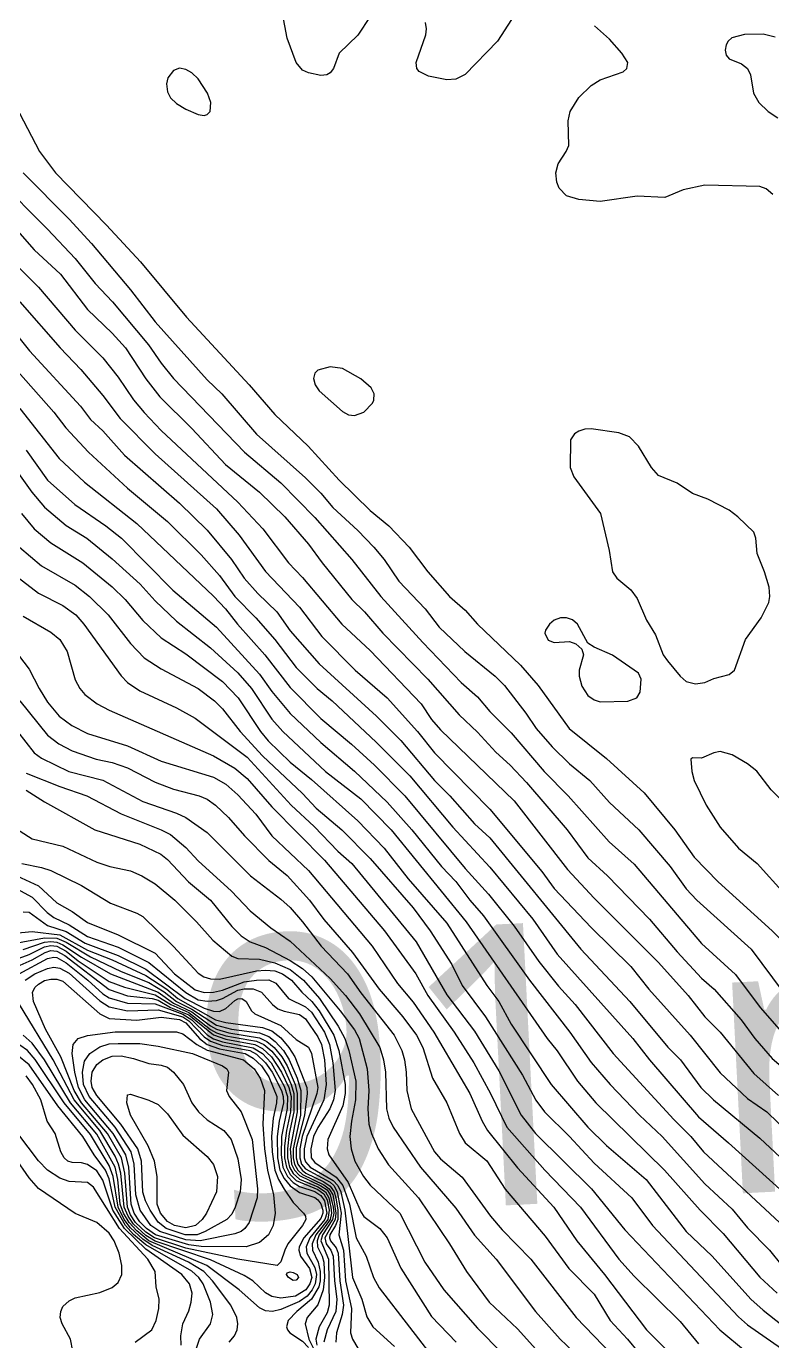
# Model space of a CAD drawing. Extents: x 474277 to 475042, y 254928 to 255625.
# Drawn here: x 474771.27 to 474789.91, y 255488.19 to 255521.06 of the extents above; entities that cross this region are included whole.
import ezdxf

# ---------------------------------------------------------------- set-up
doc = ezdxf.new("R2010")
doc.units = 0
doc.header["$MEASUREMENT"] = 0
doc.layers.add('BaseMapV2_DTM_export_MonNov09090547073261 — entities', color=1, linetype='CONTINUOUS')
doc.styles.get("Standard").update_dxf_attribs({"font": 'romans.shx'})

msp = doc.modelspace()

# ---------------------------------------------------------------- linework, layer by layer
at = {"layer": 'BaseMapV2_DTM_export_MonNov09090547073261 — entities', "color": 15, "linetype": 'Continuous', "true_color": 0xb7484b}
for points in [[(474779.856, 255521.298, 82.75), (474779.549, 255520.832, 82.75), (474779.087, 255520.382, 82.75), (474778.941, 255519.999, 82.75), (474778.859, 255519.896, 82.75), (474778.775, 255519.846, 82.75), (474778.629, 255519.825, 82.75), (474778.323, 255519.893, 82.75), (474778.169, 255519.965, 82.75), (474778.013, 255520.152, 82.75), (474777.786, 255520.757, 82.75), (474777.675, 255521.379, 82.75)], [(474783.392, 255521.226, 82.75), (474783.044, 255520.689, 82.75), (474782.233, 255519.85, 82.75), (474782.003, 255519.738, 82.75), (474781.773, 255519.717, 82.75), (474781.313, 255519.814, 82.75), (474781.083, 255519.93, 82.75), (474781.028, 255519.999, 82.75), (474781.006, 255520.152, 82.75), (474781.249, 255520.842, 82.75), (474781.266, 255520.996, 82.75), (474781.239, 255521.149, 82.75)], [(474789.919, 255516.855, 82.75), (474789.747, 255516.997, 82.75), (474789.594, 255517.052, 82.75), (474788.214, 255517.088, 82.75), (474787.677, 255516.971, 82.75), (474787.217, 255516.783, 82.75), (474786.527, 255516.815, 82.75), (474785.607, 255516.679, 82.75), (474785.07, 255516.731, 82.75), (474784.763, 255516.82, 82.75), (474784.577, 255517.009, 82.75), (474784.52, 255517.162, 82.75), (474784.496, 255517.392, 82.75), (474784.556, 255517.622, 82.75), (474784.758, 255517.929, 82.75), (474784.82, 255518.082, 82.75), (474784.805, 255518.696, 82.75), (474784.854, 255518.926, 82.75), (474785.07, 255519.275, 82.75), (474785.377, 255519.581, 82.75), (474785.607, 255519.717, 82.75), (474786.18, 255519.922, 82.75), (474786.267, 255519.999, 82.75), (474786.291, 255520.152, 82.75), (474786.148, 255520.382, 82.75), (474785.837, 255520.733, 82.75), (474785.465, 255521.072, 82.75)], [(474789.977, 255520.784, 82.75), (474789.671, 255520.857, 82.75), (474789.211, 255520.852, 82.75), (474788.889, 255520.766, 82.75), (474788.802, 255520.689, 82.75), (474788.751, 255520.593, 82.75), (474788.724, 255520.459, 82.75), (474788.751, 255520.334, 82.75), (474788.827, 255520.247, 82.75), (474789.134, 255520.118, 82.75), (474789.281, 255519.999, 82.75), (474789.357, 255519.846, 82.75), (474789.431, 255519.386, 82.75), (474789.565, 255519.156, 82.75), (474789.798, 255518.926, 82.75), (474790.042, 255518.772, 82.75)], [(474775.716, 255518.832, 82.5), (474775.792, 255518.853, 82.5), (474775.864, 255518.926, 82.5), (474775.88, 255519.156, 82.5), (474775.795, 255519.386, 82.5), (474775.562, 255519.742, 82.5), (474775.409, 255519.897, 82.5), (474775.256, 255519.98, 82.5), (474775.102, 255520.008, 82.5), (474774.949, 255519.95, 82.5), (474774.809, 255519.769, 82.5), (474774.774, 255519.616, 82.5), (474774.796, 255519.419, 82.5), (474774.872, 255519.267, 82.5), (474775.026, 255519.128, 82.5), (474775.256, 255518.988, 82.5), (474775.562, 255518.851, 82.5), (474775.716, 255518.832, 82.5)], [(474770.999, 255519.079, 82.75), (474771.605, 255517.929, 82.75), (474772.001, 255517.392, 82.75), (474773.277, 255516.089, 82.75), (474774.122, 255515.168, 82.75), (474775.271, 255513.788, 82.75), (474776.84, 255512.101, 82.75), (474777.479, 255511.36, 82.75), (474778.31, 255510.568, 82.75), (474779.089, 255509.719, 82.75), (474779.856, 255508.962, 82.75), (474780.325, 255508.574, 82.75), (474780.831, 255508.038, 82.75), (474781.297, 255507.424, 82.75), (474781.84, 255506.811, 82.75), (474782.233, 255506.466, 82.75), (474782.538, 255506.121, 82.75), (474783.613, 255505.097, 82.75), (474784.056, 255504.587, 82.75), (474784.827, 255503.514, 82.75), (474785.76, 255502.76, 82.75), (474786.706, 255501.903, 82.75), (474787.468, 255500.983, 82.75), (474787.951, 255500.293, 82.75), (474788.551, 255499.68, 82.75), (474789.901, 255498.453, 82.75), (474790.356, 255497.993, 82.75)], [(474771.191, 255517.392, 83), (474772.342, 255516.24, 83), (474772.9, 255515.628, 83), (474773.875, 255514.474, 83), (474774.489, 255513.67, 83), (474775.792, 255512.224, 83), (474776.158, 255511.871, 83), (474777.019, 255510.868, 83), (474778.246, 255509.772, 83), (474778.629, 255509.388, 83), (474778.926, 255509.034, 83), (474779.549, 255508.46, 83), (474779.955, 255508.038, 83), (474780.212, 255507.731, 83), (474780.576, 255507.194, 83), (474781.23, 255506.504, 83), (474781.586, 255506.044, 83), (474782.225, 255505.431, 83), (474782.981, 255504.817, 83), (474783.219, 255504.587, 83), (474783.75, 255503.897, 83), (474784.006, 255503.514, 83), (474784.402, 255503.054, 83), (474784.84, 255502.629, 83), (474785.348, 255502.21, 83), (474785.837, 255501.663, 83), (474786.566, 255500.983, 83), (474787.348, 255500.063, 83), (474787.754, 255499.505, 83), (474788.017, 255499.22, 83), (474789.371, 255497.993, 83), (474790.437, 255496.568, 83)], [(474770.555, 255517.239, 83.25), (474771.805, 255515.989, 83.25), (474772.495, 255515.253, 83.25), (474772.995, 255514.632, 83.25), (474773.427, 255514.172, 83.25), (474774.327, 255513.098, 83.25), (474774.642, 255512.638, 83.25), (474774.952, 255512.255, 83.25), (474776.725, 255510.414, 83.25), (474777.633, 255509.647, 83.25), (474778.476, 255508.785, 83.25), (474779.4, 255507.731, 83.25), (474780.13, 255506.811, 83.25), (474781.172, 255505.661, 83.25), (474782.134, 255504.664, 83.25), (474782.54, 255504.303, 83.25), (474782.847, 255503.938, 83.25), (474783.383, 255503.405, 83.25), (474784.208, 255502.44, 83.25), (474784.802, 255501.827, 83.25), (474785.828, 255500.677, 83.25), (474786.45, 255500.119, 83.25), (474788.137, 255498.142, 83.25), (474788.981, 255497.365, 83.25), (474789.601, 255496.536, 83.25), (474790.078, 255495.999, 83.25)], [(474770.992, 255516.012, 83.5), (474771.471, 255515.475, 83.5), (474772.128, 255514.862, 83.5), (474772.802, 255513.983, 83.5), (474773.415, 255513.392, 83.5), (474773.748, 255513.021, 83.5), (474774.259, 255512.248, 83.5), (474774.607, 255511.795, 83.5), (474775.409, 255511.009, 83.5), (474776.249, 255510.108, 83.5), (474777.094, 255509.418, 83.5), (474777.725, 255508.804, 83.5), (474778.323, 255508.114, 83.5), (474778.66, 255507.654, 83.5), (474779.406, 255506.734, 83.5), (474779.717, 255506.427, 83.5), (474780.174, 255505.891, 83.5), (474781.297, 255504.74, 83.5), (474782.08, 255503.851, 83.5), (474782.54, 255503.421, 83.5), (474783, 255502.916, 83.5), (474783.358, 255502.594, 83.5), (474783.767, 255502.164, 83.5), (474784.784, 255500.983, 83.5), (474785.3, 255500.282, 83.5), (474785.785, 255499.833, 83.5), (474786.834, 255498.743, 83.5), (474787.524, 255497.932, 83.5), (474788.137, 255497.272, 83.5), (474788.454, 255496.996, 83.5), (474789.125, 255496.229, 83.5), (474789.463, 255495.769, 83.5), (474789.901, 255495.264, 83.5), (474790.745, 255494.543, 83.5)], [(474770.393, 255515.705, 83.75), (474771.575, 255514.541, 83.75), (474772.495, 255513.467, 83.75), (474773.185, 255512.773, 83.75), (474773.569, 255512.288, 83.75), (474773.952, 255511.726, 83.75), (474774.215, 255511.411, 83.75), (474774.642, 255510.957, 83.75), (474776.559, 255509.163, 83.75), (474777.177, 255508.498, 83.75), (474777.819, 255507.654, 83.75), (474778.169, 255507.287, 83.75), (474779.153, 255506.121, 83.75), (474779.856, 255505.459, 83.75), (474781.13, 255504.127, 83.75), (474781.39, 255503.739, 83.75), (474781.62, 255503.48, 83.75), (474783.46, 255501.701, 83.75), (474784.786, 255499.987, 83.75), (474785.454, 255499.271, 83.75), (474787.064, 255497.662, 83.75), (474787.8, 255496.843, 83.75), (474788.217, 255496.306, 83.75), (474788.597, 255495.921, 83.75), (474789.441, 255494.893, 83.75), (474790.054, 255494.34, 83.75)], [(474771.112, 255514.172, 84), (474772.117, 255513.021, 84), (474772.635, 255512.485, 84), (474773.185, 255511.834, 84), (474773.621, 255511.258, 84), (474774.489, 255510.372, 84), (474776.022, 255508.997, 84), (474776.586, 255508.344, 84), (474777.249, 255507.43, 84), (474778.093, 255506.544, 84), (474778.653, 255505.814, 84), (474779.482, 255504.97, 84), (474780.285, 255504.28, 84), (474781.039, 255503.437, 84), (474781.466, 255502.905, 84), (474782.847, 255501.493, 84), (474784.15, 255499.939, 84), (474784.457, 255499.517, 84), (474785.377, 255498.537, 84), (474786.374, 255497.562, 84), (474786.816, 255496.996, 84), (474787.85, 255495.846, 84), (474788.597, 255494.906, 84), (474789.287, 255494.269, 84), (474789.768, 255493.929, 84), (474790.322, 255493.392, 84)], [(474770.613, 255513.865, 84.25), (474771.354, 255512.945, 84.25), (474772.624, 255511.565, 84.25), (474772.879, 255511.229, 84.25), (474773.186, 255510.951, 84.25), (474773.728, 255510.338, 84.25), (474775.102, 255509.143, 84.25), (474775.792, 255508.464, 84.25), (474776.401, 255507.731, 84.25), (474776.712, 255507.271, 84.25), (474777.053, 255506.887, 84.25), (474777.53, 255506.427, 84.25), (474777.863, 255505.951, 84.25), (474778.59, 255505.124, 84.25), (474780.022, 255503.82, 84.25), (474780.623, 255503.212, 84.25), (474781.466, 255502.208, 84.25), (474781.85, 255501.826, 84.25), (474782.463, 255501.127, 84.25), (474782.847, 255500.778, 84.25), (474785.119, 255497.993, 84.25), (474786.346, 255496.689, 84.25), (474787.294, 255495.548, 84.25), (474787.607, 255495.233, 84.25), (474788.121, 255494.543, 84.25), (474788.434, 255494.236, 84.25), (474789.594, 255493.275, 84.25), (474790.744, 255492.203, 84.25)], [(474770.881, 255512.638, 84.5), (474771.959, 255511.416, 84.5), (474772.26, 255511.028, 84.5), (474772.825, 255510.414, 84.5), (474773.799, 255509.518, 84.5), (474774.796, 255508.687, 84.5), (474775.639, 255507.849, 84.5), (474776.099, 255507.337, 84.5), (474776.478, 255506.811, 84.5), (474777.006, 255506.274, 84.5), (474777.479, 255505.734, 84.5), (474778.016, 255505.034, 84.5), (474778.536, 255504.51, 84.5), (474778.911, 255504.204, 84.5), (474780.01, 255503.167, 84.5), (474780.853, 255502.331, 84.5), (474781.926, 255501.044, 84.5), (474782.847, 255500.047, 84.5), (474783.92, 255498.744, 84.5), (474784.533, 255497.875, 84.5), (474786.42, 255495.769, 84.5), (474786.834, 255495.228, 84.5), (474788.061, 255493.81, 84.5), (474788.813, 255493.162, 84.5), (474790.514, 255491.613, 84.5)], [(474779.473, 255511.329, 82.5), (474779.703, 255511.416, 82.5), (474779.915, 255511.641, 82.5), (474779.951, 255511.718, 82.5), (474779.96, 255511.871, 82.5), (474779.885, 255512.025, 82.5), (474779.626, 255512.251, 82.5), (474779.166, 255512.504, 82.5), (474778.859, 255512.55, 82.5), (474778.553, 255512.467, 82.5), (474778.476, 255512.389, 82.5), (474778.447, 255512.255, 82.5), (474778.488, 255512.101, 82.5), (474778.586, 255511.948, 82.5), (474779.166, 255511.433, 82.5), (474779.319, 255511.349, 82.5), (474779.473, 255511.329, 82.5)], [(474771.115, 255511.504, 84.75), (474772.094, 255510.261, 84.75), (474772.725, 255509.669, 84.75), (474774.029, 255508.631, 84.75), (474775.946, 255506.814, 84.75), (474776.251, 255506.504, 84.75), (474776.543, 255506.121, 84.75), (474777.228, 255505.354, 84.75), (474777.863, 255504.539, 84.75), (474778.629, 255503.763, 84.75), (474779.396, 255503.122, 84.75), (474779.969, 255502.594, 84.75), (474780.722, 255501.827, 84.75), (474782.233, 255500.015, 84.75), (474782.818, 255499.373, 84.75), (474783.46, 255498.575, 84.75), (474784.072, 255497.686, 84.75), (474784.563, 255497.073, 84.75), (474784.983, 255496.613, 84.75), (474785.929, 255495.386, 84.75), (474787.447, 255493.737, 84.75), (474787.871, 255493.316, 84.75), (474788.184, 255492.932, 84.75), (474790.083, 255491.169, 84.75)], [(474788.214, 255504.658, 82.5), (474788.444, 255504.758, 82.5), (474788.827, 255504.858, 82.5), (474788.956, 255504.97, 82.5), (474789.236, 255505.737, 82.5), (474789.625, 255506.274, 82.5), (474789.812, 255506.657, 82.5), (474789.844, 255506.811, 82.5), (474789.822, 255507.041, 82.5), (474789.708, 255507.424, 82.5), (474789.523, 255507.884, 82.5), (474789.49, 255508.268, 82.5), (474789.441, 255508.42, 82.5), (474789.046, 255508.804, 82.5), (474788.827, 255508.969, 82.5), (474788.291, 255509.242, 82.5), (474787.907, 255509.383, 82.5), (474787.524, 255509.641, 82.5), (474787.064, 255509.837, 82.5), (474786.89, 255510.031, 82.5), (474786.562, 255510.568, 82.5), (474786.339, 255510.798, 82.5), (474786.067, 255510.897, 82.5), (474785.377, 255510.999, 82.5), (474785.223, 255510.989, 82.5), (474785.07, 255510.939, 82.5), (474784.966, 255510.875, 82.5), (474784.863, 255510.721, 82.5), (474784.853, 255510.031, 82.5), (474784.944, 255509.801, 82.5), (474785.616, 255508.881, 82.5), (474785.827, 255507.961, 82.5), (474785.914, 255507.424, 82.5), (474786.02, 255507.271, 82.5), (474786.374, 255506.974, 82.5), (474786.527, 255506.76, 82.5), (474786.757, 255506.214, 82.5), (474786.987, 255505.848, 82.5), (474787.181, 255505.354, 82.5), (474787.283, 255505.201, 82.5), (474787.604, 255504.817, 82.5), (474787.754, 255504.689, 82.5), (474787.984, 255504.624, 82.5), (474788.214, 255504.658, 82.5)], [(474771.268, 255510.47, 85), (474771.805, 255509.717, 85), (474772.486, 255509.111, 85), (474773.262, 255508.575, 85), (474773.653, 255508.268, 85), (474774.936, 255506.964, 85), (474776.022, 255506.046, 85), (474777.096, 255504.868, 85), (474777.403, 255504.433, 85), (474777.863, 255503.889, 85), (474778.629, 255503.161, 85), (474779.473, 255502.444, 85), (474780.283, 255501.673, 85), (474780.901, 255500.983, 85), (474781.643, 255500.063, 85), (474782.003, 255499.69, 85), (474782.348, 255499.22, 85), (474782.693, 255498.827, 85), (474783.843, 255497.226, 85), (474784.849, 255495.923, 85), (474785.377, 255495.165, 85), (474785.85, 255494.619, 85), (474786.588, 255493.852, 85), (474787.152, 255493.316, 85), (474788.214, 255492.134, 85), (474788.904, 255491.5, 85), (474789.287, 255491.036, 85), (474789.83, 255490.479, 85), (474790.143, 255490.095, 85)], [(474770.808, 255510.256, 85.25), (474771.411, 255509.418, 85.25), (474771.728, 255509.041, 85.25), (474772.265, 255508.583, 85.25), (474772.785, 255508.268, 85.25), (474773.415, 255507.751, 85.25), (474774.118, 255507.117, 85.25), (474774.489, 255506.702, 85.25), (474775.026, 255506.192, 85.25), (474775.869, 255505.529, 85.25), (474776.559, 255504.903, 85.25), (474776.895, 255504.51, 85.25), (474777.403, 255503.746, 85.25), (474777.677, 255503.437, 85.25), (474778.743, 255502.44, 85.25), (474779.624, 255501.75, 85.25), (474780.387, 255500.983, 85.25), (474782.26, 255498.683, 85.25), (474784.278, 255495.769, 85.25), (474784.533, 255495.46, 85.25), (474785.034, 255494.696, 85.25), (474785.492, 255494.159, 85.25), (474787.214, 255492.472, 85.25), (474788.1, 255491.475, 85.25), (474788.674, 255490.89, 85.25), (474789.594, 255489.799, 85.25), (474790.026, 255489.405, 85.25)], [(474771.149, 255508.881, 85.5), (474771.472, 255508.498, 85.5), (474771.882, 255508.148, 85.5), (474772.688, 255507.654, 85.5), (474773.415, 255507.049, 85.5), (474773.74, 255506.734, 85.5), (474774.182, 255506.206, 85.5), (474774.642, 255505.78, 85.5), (474775.256, 255505.379, 85.5), (474776.176, 255504.685, 85.5), (474776.56, 255504.28, 85.5), (474777.122, 255503.437, 85.5), (474777.312, 255503.207, 85.5), (474777.863, 255502.669, 85.5), (474778.399, 255502.234, 85.5), (474779.549, 255501.205, 85.5), (474780.213, 255500.523, 85.5), (474780.808, 255499.757, 85.5), (474781.773, 255498.643, 85.5), (474782.77, 255497.091, 85.5), (474783.073, 255496.689, 85.5), (474783.383, 255496.122, 85.5), (474784.38, 255494.619, 85.5), (474785.3, 255493.553, 85.5), (474785.76, 255493.095, 85.5), (474786.752, 255492.242, 85.5), (474787.754, 255490.945, 85.5), (474788.399, 255490.325, 85.5), (474789.368, 255489.252, 85.5), (474789.671, 255488.978, 85.5), (474790.668, 255488.194, 85.5)], [(474771.102, 255508.038, 85.75), (474771.652, 255507.573, 85.75), (474772.495, 255507.089, 85.75), (474772.853, 255506.811, 85.75), (474773.319, 255506.351, 85.75), (474773.875, 255505.632, 85.75), (474774.214, 255505.277, 85.75), (474774.642, 255504.999, 85.75), (474775.562, 255504.509, 85.75), (474775.973, 255504.204, 85.75), (474776.176, 255504.003, 85.75), (474776.617, 255503.437, 85.75), (474777.172, 255502.832, 85.75), (474778.169, 255501.888, 85.75), (474778.508, 255501.52, 85.75), (474779.156, 255500.983, 85.75), (474779.856, 255500.259, 85.75), (474780.93, 255499.027, 85.75), (474781.359, 255498.453, 85.75), (474781.896, 255497.61, 85.75), (474782.156, 255497.086, 85.75), (474782.744, 255496.306, 85.75), (474783.662, 255494.849, 85.75), (474783.997, 255494.227, 85.75), (474784.216, 255493.929, 85.75), (474784.84, 255493.314, 85.75), (474785.454, 255492.653, 85.75), (474786.396, 255491.782, 85.75), (474786.911, 255491.092, 85.75), (474789.057, 255488.811, 85.75), (474789.287, 255488.613, 85.75), (474790.131, 255488.017, 85.75)], [(474770.962, 255507.366, 86), (474771.575, 255506.89, 86), (474772.189, 255506.587, 86), (474772.508, 255506.351, 86), (474772.708, 255506.121, 86), (474773.645, 255504.823, 86), (474773.799, 255504.664, 86), (474774.105, 255504.456, 86), (474775.026, 255504.026, 86), (474775.486, 255503.769, 86), (474776.789, 255502.791, 86), (474777.884, 255501.597, 86), (474778.462, 255501.06, 86), (474779.054, 255500.447, 86), (474779.402, 255500.14, 86), (474781.006, 255498.178, 86), (474781.773, 255496.852, 86), (474782.463, 255495.946, 86), (474783.077, 255494.96, 86), (474783.63, 255493.852, 86), (474783.989, 255493.392, 86), (474785.387, 255492.012, 86), (474786.22, 255490.982, 86), (474788.589, 255488.485, 86), (474789.231, 255487.948, 86)], [(474771.192, 255506.319, 86.25), (474771.882, 255505.915, 86.25), (474772.112, 255505.732, 86.25), (474772.295, 255505.431, 86.25), (474772.495, 255504.73, 86.25), (474772.609, 255504.51, 86.25), (474772.733, 255504.357, 86.25), (474773.039, 255504.127, 86.25), (474773.339, 255503.966, 86.25), (474775.946, 255502.832, 86.25), (474776.483, 255502.517, 86.25), (474776.789, 255502.263, 86.25), (474777.403, 255501.552, 86.25), (474778.723, 255500.217, 86.25), (474780.216, 255498.453, 86.25), (474781.002, 255497.38, 86.25), (474781.304, 255496.843, 86.25), (474781.957, 255495.923, 86.25), (474782.449, 255495.156, 86.25), (474782.865, 255494.389, 86.25), (474783.275, 255493.546, 86.25), (474784.222, 255492.472, 86.25), (474785.109, 255491.552, 86.25), (474786.067, 255490.25, 86.25), (474786.45, 255489.829, 86.25), (474787.6, 255488.695, 86.25), (474788.061, 255488.135, 86.25)], [(474786.297, 255504.194, 82.5), (474786.52, 255504.28, 82.5), (474786.604, 255504.415, 82.5), (474786.627, 255504.74, 82.5), (474786.562, 255504.894, 82.5), (474785.914, 255505.346, 82.5), (474785.454, 255505.54, 82.5), (474785.3, 255505.642, 82.5), (474785.034, 255506.121, 82.5), (474784.917, 255506.229, 82.5), (474784.763, 255506.279, 82.5), (474784.61, 255506.28, 82.5), (474784.457, 255506.219, 82.5), (474784.34, 255506.121, 82.5), (474784.238, 255505.967, 82.5), (474784.226, 255505.891, 82.5), (474784.303, 255505.722, 82.5), (474784.457, 255505.657, 82.5), (474784.84, 255505.684, 82.5), (474784.993, 255505.63, 82.5), (474785.147, 255505.493, 82.5), (474785.189, 255505.354, 82.5), (474785.083, 255504.97, 82.5), (474785.081, 255504.817, 82.5), (474785.147, 255504.565, 82.5), (474785.3, 255504.336, 82.5), (474785.454, 255504.228, 82.5), (474785.607, 255504.178, 82.5), (474786.297, 255504.194, 82.5)], [(474770.834, 255505.661, 86.5), (474771.345, 255504.993, 86.5), (474771.59, 255504.51, 86.5), (474771.805, 255504.17, 86.5), (474772.093, 255503.82, 86.5), (474772.406, 255503.59, 86.5), (474772.802, 255503.383, 86.5), (474773.799, 255503.076, 86.5), (474774.642, 255502.692, 86.5), (474775.946, 255502.296, 86.5), (474776.252, 255502.123, 86.5), (474776.559, 255501.851, 86.5), (474777.007, 255501.367, 86.5), (474777.403, 255500.829, 86.5), (474778.323, 255499.962, 86.5), (474779.911, 255498.07, 86.5), (474780.546, 255497.14, 86.5), (474780.93, 255496.671, 86.5), (474781.452, 255495.923, 86.5), (474782.35, 255494.389, 86.5), (474782.655, 255493.699, 86.5), (474782.793, 255493.469, 86.5), (474783.537, 255492.534, 86.5), (474784.447, 255491.552, 86.5), (474785.019, 255490.709, 86.5), (474785.712, 255489.865, 86.5), (474786.757, 255488.484, 86.5), (474787.83, 255487.423, 86.5)], [(474771.108, 255504.204, 86.75), (474771.805, 255503.347, 86.75), (474772.083, 255503.13, 86.75), (474772.419, 255502.956, 86.75), (474773.018, 255502.747, 86.75), (474773.415, 255502.659, 86.75), (474773.799, 255502.531, 86.75), (474774.489, 255502.169, 86.75), (474774.949, 255501.996, 86.75), (474775.589, 255501.827, 86.75), (474775.792, 255501.746, 86.75), (474775.997, 255501.597, 86.75), (474776.326, 255501.29, 86.75), (474776.725, 255500.83, 86.75), (474777.326, 255500.214, 86.75), (474777.786, 255499.84, 86.75), (474778.345, 255499.22, 86.75), (474778.706, 255498.739, 86.75), (474779.423, 255497.916, 86.75), (474780.083, 255496.996, 86.75), (474780.676, 255496.306, 86.75), (474781.018, 255495.846, 86.75), (474781.175, 255495.539, 86.75), (474781.42, 255494.773, 86.75), (474781.771, 255494.159, 86.75), (474782.094, 255493.392, 86.75), (474782.233, 255493.162, 86.75), (474782.77, 255492.709, 86.75), (474783.23, 255492.003, 86.75), (474784.227, 255490.822, 86.75), (474784.82, 255490.019, 86.75), (474785.454, 255489.378, 86.75), (474785.853, 255488.715, 86.75), (474786.283, 255488.255, 86.75), (474786.834, 255487.585, 86.75)], [(474771.051, 255503.437, 87), (474771.471, 255502.9, 87), (474771.652, 255502.773, 87), (474772.334, 255502.44, 87), (474773.185, 255502.216, 87), (474774.182, 255501.685, 87), (474775.026, 255501.399, 87), (474775.256, 255501.29, 87), (474775.792, 255500.911, 87), (474776.872, 255499.833, 87), (474777.633, 255499.249, 87), (474777.863, 255499.038, 87), (474778.173, 255498.683, 87), (474778.639, 255498.07, 87), (474779.294, 255497.38, 87), (474779.626, 255496.907, 87), (474780.461, 255495.846, 87), (474780.648, 255495.463, 87), (474780.716, 255495.233, 87), (474780.763, 255494.926, 87), (474780.778, 255494.466, 87), (474780.885, 255494.006, 87), (474781.466, 255492.932, 87), (474781.62, 255492.762, 87), (474782.156, 255492.303, 87), (474782.869, 255491.322, 87), (474783.153, 255490.987, 87), (474783.871, 255490.249, 87), (474785.002, 255488.792, 87), (474785.893, 255487.872, 87)], [(474790.131, 255501.719, 82.5), (474789.878, 255501.98, 82.5), (474789.517, 255502.444, 82.5), (474789.287, 255502.631, 82.5), (474788.904, 255502.856, 82.5), (474788.597, 255502.933, 82.5), (474788.444, 255502.9, 82.5), (474788.137, 255502.768, 82.5), (474787.907, 255502.776, 82.5), (474787.871, 255502.747, 82.5), (474787.89, 255502.44, 82.5), (474787.948, 255502.21, 82.5), (474788.249, 255501.597, 82.5), (474788.597, 255501.048, 82.5), (474789.055, 255500.523, 82.5), (474789.522, 255500.14, 82.5), (474790.218, 255499.373, 82.5)], [(474771.268, 255502.395, 87.25), (474772.112, 255502.058, 87.25), (474772.786, 255501.827, 87.25), (474773.645, 255501.38, 87.25), (474774.642, 255500.981, 87.25), (474774.872, 255500.86, 87.25), (474775.256, 255500.541, 87.25), (474775.562, 255500.208, 87.25), (474776.396, 255499.45, 87.25), (474776.866, 255498.956, 87.25), (474777.379, 255498.53, 87.25), (474777.863, 255498.2, 87.25), (474778.859, 255497.26, 87.25), (474779.243, 255496.843, 87.25), (474779.596, 255496.383, 87.25), (474780.103, 255495.539, 87.25), (474780.193, 255495.233, 87.25), (474780.24, 255494.926, 87.25), (474780.267, 255494.006, 87.25), (474780.324, 255493.776, 87.25), (474780.438, 255493.546, 87.25), (474781.121, 255492.549, 87.25), (474782.003, 255491.527, 87.25), (474782.463, 255490.851, 87.25), (474783.008, 255490.249, 87.25), (474783.991, 255488.945, 87.25), (474784.601, 255488.255, 87.25), (474784.925, 255487.948, 87.25)], [(474771.268, 255501.968, 87.5), (474771.728, 255501.678, 87.5), (474772.985, 255500.983, 87.5), (474774.105, 255500.62, 87.5), (474774.631, 255500.37, 87.5), (474774.796, 255500.235, 87.5), (474775.324, 255499.68, 87.5), (474775.874, 255499.22, 87.5), (474776.406, 255498.564, 87.5), (474776.636, 255498.33, 87.5), (474776.866, 255498.183, 87.5), (474777.249, 255498.04, 87.5), (474777.863, 255497.717, 87.5), (474778.169, 255497.515, 87.5), (474778.404, 255497.303, 87.5), (474779.115, 255496.459, 87.5), (474779.473, 255495.979, 87.5), (474779.589, 255495.769, 87.5), (474779.784, 255495.003, 87.5), (474779.83, 255494.466, 87.5), (474779.799, 255494.006, 87.5), (474779.825, 255493.622, 87.5), (474779.89, 255493.392, 87.5), (474780.061, 255493.009, 87.5), (474780.316, 255492.61, 87.5), (474781.067, 255491.782, 87.5), (474781.845, 255490.632, 87.5), (474782.264, 255489.942, 87.5), (474782.831, 255489.175, 87.5), (474783.537, 255488.51, 87.5), (474784.073, 255487.919, 87.5)], [(474770.82, 255501.137, 87.75), (474771.422, 255500.755, 87.75), (474772.189, 255500.573, 87.75), (474773.032, 255500.172, 87.75), (474773.356, 255500.063, 87.75), (474773.875, 255499.958, 87.75), (474774.158, 255499.833, 87.75), (474774.489, 255499.632, 87.75), (474774.986, 255499.22, 87.75), (474775.523, 255498.683, 87.75), (474775.933, 255498.223, 87.75), (474776.406, 255497.823, 87.75), (474776.559, 255497.76, 87.75), (474777.096, 255497.745, 87.75), (474777.479, 255497.657, 87.75), (474777.863, 255497.485, 87.75), (474778.195, 255497.226, 87.75), (474778.591, 255496.766, 87.75), (474779.064, 255496.076, 87.75), (474779.228, 255495.769, 87.75), (474779.33, 255495.463, 87.75), (474779.503, 255494.696, 87.75), (474779.494, 255494.236, 87.75), (474779.391, 255493.699, 87.75), (474779.352, 255493.316, 87.75), (474779.382, 255493.009, 87.75), (474779.481, 255492.702, 87.75), (474779.691, 255492.319, 87.75), (474779.856, 255492.097, 87.75), (474780.601, 255491.399, 87.75), (474781.229, 255490.172, 87.75), (474781.703, 255489.482, 87.75), (474782.54, 255488.53, 87.75), (474783.153, 255487.906, 87.75)], [(474771.165, 255500.14, 88), (474771.652, 255500.04, 88), (474771.882, 255499.96, 88), (474772.649, 255499.587, 88), (474773.372, 255499.143, 88), (474774.029, 255498.895, 88), (474774.182, 255498.812, 88), (474774.949, 255498.066, 88), (474775.562, 255497.399, 88), (474775.705, 255497.303, 88), (474775.869, 255497.256, 88), (474776.099, 255497.247, 88), (474777.019, 255497.455, 88), (474777.249, 255497.476, 88), (474777.479, 255497.456, 88), (474777.675, 255497.38, 88), (474777.897, 255497.226, 88), (474778.15, 255496.919, 88), (474778.403, 255496.689, 88), (474778.583, 255496.459, 88), (474778.951, 255495.846, 88), (474779.074, 255495.463, 88), (474779.237, 255494.619, 88), (474779.235, 255494.389, 88), (474779.175, 255494.082, 88), (474778.8, 255493.239, 88), (474778.786, 255493.009, 88), (474778.828, 255492.856, 88), (474779.307, 255492.166, 88), (474779.626, 255491.436, 88), (474779.703, 255491.321, 88), (474780.105, 255491.015, 88), (474780.288, 255490.785, 88), (474780.623, 255490.025, 88), (474781.39, 255488.821, 88), (474782.01, 255488.178, 88)], [(474771.038, 255499.828, 88.25), (474771.575, 255499.58, 88.25), (474772.035, 255499.159, 88.25), (474772.419, 255498.94, 88.25), (474772.802, 255498.662, 88.25), (474773.569, 255498.354, 88.25), (474774.489, 255497.895, 88.25), (474774.973, 255497.38, 88.25), (474775.486, 255496.978, 88.25), (474775.716, 255496.914, 88.25), (474775.946, 255496.919, 88.25), (474776.176, 255496.974, 88.25), (474776.712, 255497.178, 88.25), (474777.019, 255497.225, 88.25), (474777.326, 255497.23, 88.25), (474777.502, 255497.15, 88.25), (474777.823, 255496.766, 88.25), (474778.246, 255496.556, 88.25), (474778.399, 255496.424, 88.25), (474778.717, 255495.923, 88.25), (474778.844, 255495.616, 88.25), (474778.928, 255495.156, 88.25), (474778.988, 255494.466, 88.25), (474778.947, 255494.236, 88.25), (474778.855, 255494.006, 88.25), (474778.553, 255493.544, 88.25), (474778.443, 255493.316, 88.25), (474778.376, 255493.009, 88.25), (474778.389, 255492.779, 88.25), (474778.476, 255492.668, 88.25), (474779.013, 255492.296, 88.25), (474779.174, 255492.089, 88.25), (474779.341, 255491.629, 88.25), (474779.51, 255490.785, 88.25), (474779.76, 255490.325, 88.25), (474779.943, 255489.789, 88.25), (474780.086, 255489.531, 88.25), (474781.597, 255487.565, 88.25)], [(474770.856, 255499.603, 88.5), (474771.422, 255499.296, 88.5), (474771.794, 255498.913, 88.5), (474771.959, 255498.791, 88.5), (474772.342, 255498.603, 88.5), (474772.802, 255498.316, 88.5), (474773.569, 255498.048, 88.5), (474774.335, 255497.663, 88.5), (474775.256, 255496.916, 88.5), (474775.562, 255496.734, 88.5), (474775.792, 255496.697, 88.5), (474776.022, 255496.717, 88.5), (474776.176, 255496.766, 88.5), (474776.559, 255496.973, 88.5), (474776.712, 255497.007, 88.5), (474776.942, 255497.002, 88.5), (474777.144, 255496.919, 88.5), (474777.421, 255496.613, 88.5), (474777.556, 255496.51, 88.5), (474777.709, 255496.444, 88.5), (474778.093, 255496.364, 88.5), (474778.246, 255496.259, 88.5), (474778.553, 255495.806, 88.5), (474778.645, 255495.616, 88.5), (474778.722, 255495.233, 88.5), (474778.764, 255494.619, 88.5), (474778.7, 255494.236, 88.5), (474778.276, 255493.316, 88.5), (474778.216, 255493.009, 88.5), (474778.214, 255492.779, 88.5), (474778.246, 255492.682, 88.5), (474778.364, 255492.549, 88.5), (474778.936, 255492.22, 88.5), (474779.054, 255492.089, 88.5), (474779.128, 255491.936, 88.5), (474779.231, 255491.475, 88.5), (474779.422, 255489.789, 88.5), (474779.651, 255489.252, 88.5), (474779.779, 255488.812, 88.5), (474779.923, 255488.562, 88.5), (474780.47, 255488.065, 88.5)], [(474771.192, 255498.933, 88.75), (474771.345, 255498.918, 88.75), (474771.805, 255498.591, 88.75), (474772.265, 255498.437, 88.75), (474772.745, 255498.146, 88.75), (474773.569, 255497.843, 88.75), (474774.259, 255497.5, 88.75), (474775.243, 255496.766, 88.75), (474775.716, 255496.52, 88.75), (474775.946, 255496.45, 88.75), (474776.099, 255496.442, 88.75), (474776.252, 255496.515, 88.75), (474776.482, 255496.717, 88.75), (474776.559, 255496.76, 88.75), (474776.658, 255496.766, 88.75), (474776.767, 255496.689, 88.75), (474776.895, 255496.459, 88.75), (474776.98, 255496.383, 88.75), (474777.633, 255496.09, 88.75), (474778.016, 255495.744, 88.75), (474778.323, 255495.546, 88.75), (474778.392, 255495.386, 88.75), (474778.556, 255494.543, 88.75), (474778.531, 255494.389, 88.75), (474778.161, 255493.316, 88.75), (474778.103, 255493.009, 88.75), (474778.1, 255492.779, 88.75), (474778.149, 255492.626, 88.75), (474778.246, 255492.508, 88.75), (474778.859, 255492.171, 88.75), (474778.949, 255492.089, 88.75), (474779.038, 255491.936, 88.75), (474779.136, 255491.399, 88.75), (474779.079, 255490.862, 88.75), (474779.195, 255490.479, 88.75), (474779.24, 255489.712, 88.75), (474779.398, 255489.022, 88.75), (474779.371, 255488.408, 88.75), (474779.417, 255488.255, 88.75), (474779.549, 255488.027, 88.75)], [(474770.885, 255498.385, 89), (474771.422, 255498.435, 89), (474772.112, 255498.355, 89), (474772.802, 255497.973, 89), (474773.415, 255497.73, 89), (474774.259, 255497.343, 89), (474774.785, 255496.996, 89), (474775.06, 255496.766, 89), (474775.996, 255496.229, 89), (474776.252, 255496.166, 89), (474777.172, 255496.042, 89), (474777.403, 255495.957, 89), (474777.633, 255495.778, 89), (474777.832, 255495.539, 89), (474777.975, 255495.309, 89), (474778.279, 255494.543, 89), (474778.289, 255494.389, 89), (474778.223, 255493.852, 89), (474778.016, 255493.042, 89), (474778.012, 255492.779, 89), (474778.052, 255492.626, 89), (474778.158, 255492.472, 89), (474778.255, 255492.396, 89), (474778.706, 255492.182, 89), (474778.859, 255492.079, 89), (474778.962, 255491.936, 89), (474779.005, 255491.782, 89), (474779.056, 255491.475, 89), (474779.05, 255491.245, 89), (474778.994, 255491.092, 89), (474778.855, 255490.862, 89), (474778.844, 255490.785, 89), (474778.868, 255490.709, 89), (474779.013, 255490.532, 89), (474779.061, 255490.402, 89), (474779.102, 255489.712, 89), (474779.196, 255489.099, 89), (474779.163, 255488.868, 89), (474779.016, 255488.408, 89), (474779.006, 255488.178, 89)], [(474770.425, 255497.529, 89.75), (474771.345, 255497.868, 89.75), (474771.728, 255498.055, 89.75), (474771.882, 255498.089, 89.75), (474772.035, 255498.071, 89.75), (474772.265, 255497.95, 89.75), (474772.572, 255497.707, 89.75), (474773.339, 255497.191, 89.75), (474773.722, 255497.05, 89.75), (474774.489, 255496.857, 89.75), (474774.879, 255496.613, 89.75), (474775.332, 255496.417, 89.75), (474775.869, 255495.99, 89.75), (474776.022, 255495.906, 89.75), (474776.252, 255495.833, 89.75), (474777.019, 255495.702, 89.75), (474777.201, 255495.616, 89.75), (474777.403, 255495.45, 89.75), (474777.578, 255495.233, 89.75), (474777.709, 255495.01, 89.75), (474777.889, 255494.619, 89.75), (474777.955, 255494.389, 89.75), (474777.957, 255493.929, 89.75), (474777.841, 255493.392, 89.75), (474777.794, 255493.009, 89.75), (474777.795, 255492.779, 89.75), (474777.848, 255492.549, 89.75), (474777.939, 255492.389, 89.75), (474778.093, 255492.254, 89.75), (474778.553, 255492.06, 89.75), (474778.743, 255491.936, 89.75), (474778.83, 255491.782, 89.75), (474778.881, 255491.552, 89.75), (474778.897, 255491.399, 89.75), (474778.864, 255491.245, 89.75), (474778.589, 255490.862, 89.75), (474778.534, 255490.709, 89.75), (474778.546, 255490.555, 89.75), (474778.662, 255490.325, 89.75), (474778.699, 255490.172, 89.75), (474778.72, 255489.789, 89.75), (474778.686, 255489.482, 89.75), (474778.553, 255489.111, 89.75), (474778.289, 255488.792, 89.75), (474778.237, 255488.638, 89.75), (474778.326, 255488.255, 89.75), (474778.522, 255487.872, 89.75)], [(474770.962, 255498.14, 89.25), (474771.728, 255498.281, 89.25), (474772.035, 255498.269, 89.25), (474772.265, 255498.17, 89.25), (474772.879, 255497.803, 89.25), (474773.645, 255497.44, 89.25), (474774.335, 255497.162, 89.25), (474774.719, 255496.93, 89.25), (474775.02, 255496.689, 89.25), (474775.409, 255496.495, 89.25), (474776.022, 255496.094, 89.25), (474776.396, 255495.999, 89.25), (474777.096, 255495.906, 89.25), (474777.326, 255495.815, 89.25), (474777.49, 255495.693, 89.25), (474777.692, 255495.463, 89.25), (474777.839, 255495.233, 89.25), (474778.039, 255494.773, 89.25), (474778.131, 255494.466, 89.25), (474778.12, 255493.852, 89.25), (474777.936, 255493.009, 89.25), (474777.936, 255492.779, 89.25), (474777.97, 255492.626, 89.25), (474778.056, 255492.472, 89.25), (474778.169, 255492.369, 89.25), (474778.706, 255492.111, 89.25), (474778.837, 255492.012, 89.25), (474778.925, 255491.859, 89.25), (474778.973, 255491.629, 89.25), (474779.001, 255491.399, 89.25), (474778.982, 255491.245, 89.25), (474778.727, 255490.785, 89.25), (474778.761, 255490.632, 89.25), (474778.877, 255490.479, 89.25), (474778.94, 255490.325, 89.25), (474778.969, 255489.712, 89.25), (474779.031, 255489.252, 89.25), (474779, 255488.945, 89.25), (474778.789, 255488.485, 89.25), (474778.7, 255488.178, 89.25)], [(474771.192, 255497.989, 89.5), (474771.728, 255498.172, 89.5), (474771.882, 255498.192, 89.5), (474772.035, 255498.172, 89.5), (474772.189, 255498.108, 89.5), (474772.649, 255497.794, 89.5), (474773.378, 255497.38, 89.5), (474774.565, 255496.924, 89.5), (474774.949, 255496.65, 89.5), (474775.409, 255496.429, 89.5), (474775.869, 255496.08, 89.5), (474776.022, 255495.995, 89.5), (474776.329, 255495.908, 89.5), (474777.096, 255495.783, 89.5), (474777.282, 255495.693, 89.5), (474777.466, 255495.539, 89.5), (474777.653, 255495.309, 89.5), (474777.788, 255495.079, 89.5), (474777.984, 255494.619, 89.5), (474778.04, 255494.389, 89.5), (474778.041, 255493.929, 89.5), (474777.864, 255493.009, 89.5), (474777.896, 255492.626, 89.5), (474777.967, 255492.472, 89.5), (474778.093, 255492.339, 89.5), (474778.629, 255492.087, 89.5), (474778.783, 255491.981, 89.5), (474778.864, 255491.859, 89.5), (474778.933, 255491.552, 89.5), (474778.949, 255491.399, 89.5), (474778.922, 255491.245, 89.5), (474778.667, 255490.862, 89.5), (474778.628, 255490.709, 89.5), (474778.822, 255490.249, 89.5), (474778.836, 255489.099, 89.5), (474778.783, 255488.911, 89.5), (474778.59, 255488.562, 89.5), (474778.502, 255488.255, 89.5), (474778.528, 255488.102, 89.5)], [(474770.972, 255497.533, 90), (474771.422, 255497.733, 90), (474771.74, 255497.916, 90), (474771.882, 255497.963, 90), (474772.035, 255497.948, 90), (474772.237, 255497.84, 90), (474773.339, 255496.987, 90), (474773.799, 255496.83, 90), (474774.412, 255496.767, 90), (474774.565, 255496.719, 90), (474774.872, 255496.543, 90), (474775.332, 255496.356, 90), (474775.946, 255495.854, 90), (474776.252, 255495.748, 90), (474776.981, 255495.616, 90), (474777.172, 255495.515, 90), (474777.394, 255495.309, 90), (474777.643, 255494.926, 90), (474777.826, 255494.543, 90), (474777.884, 255494.312, 90), (474777.87, 255493.929, 90), (474777.767, 255493.469, 90), (474777.724, 255493.086, 90), (474777.722, 255492.779, 90), (474777.769, 255492.549, 90), (474777.863, 255492.368, 90), (474778.016, 255492.214, 90), (474778.553, 255491.99, 90), (474778.706, 255491.88, 90), (474778.783, 255491.734, 90), (474778.839, 255491.475, 90), (474778.801, 255491.245, 90), (474778.505, 255490.862, 90), (474778.414, 255490.632, 90), (474778.422, 255490.479, 90), (474778.56, 255490.172, 90), (474778.612, 255489.942, 90), (474778.611, 255489.712, 90), (474778.576, 255489.559, 90), (474778.399, 255489.248, 90), (474778.028, 255488.945, 90), (474777.814, 255488.715, 90), (474777.769, 255488.562, 90), (474777.792, 255488.485, 90), (474777.855, 255488.408, 90), (474778.169, 255488.203, 90), (474778.323, 255488.041, 90)], [(474771.092, 255497.38, 90.25), (474771.805, 255497.764, 90.25), (474771.959, 255497.799, 90.25), (474772.035, 255497.786, 90.25), (474772.265, 255497.654, 90.25), (474772.813, 255497.226, 90.25), (474773.185, 255496.879, 90.25), (474773.339, 255496.783, 90.25), (474773.799, 255496.645, 90.25), (474774.489, 255496.631, 90.25), (474775.179, 255496.377, 90.25), (474775.408, 255496.229, 90.25), (474775.792, 255495.859, 90.25), (474775.946, 255495.76, 90.25), (474776.176, 255495.68, 90.25), (474776.942, 255495.532, 90.25), (474777.172, 255495.389, 90.25), (474777.388, 255495.156, 90.25), (474777.709, 255494.577, 90.25), (474777.797, 255494.312, 90.25), (474777.786, 255494.016, 90.25), (474777.649, 255493.316, 90.25), (474777.637, 255492.856, 90.25), (474777.683, 255492.549, 90.25), (474777.795, 255492.319, 90.25), (474777.939, 255492.164, 90.25), (474778.093, 255492.067, 90.25), (474778.476, 255491.94, 90.25), (474778.629, 255491.845, 90.25), (474778.716, 255491.705, 90.25), (474778.78, 255491.399, 90.25), (474778.725, 255491.245, 90.25), (474778.354, 255490.785, 90.25), (474778.263, 255490.555, 90.25), (474778.281, 255490.402, 90.25), (474778.476, 255490.044, 90.25), (474778.518, 255489.865, 90.25), (474778.488, 255489.635, 90.25), (474778.415, 255489.482, 90.25), (474778.289, 255489.329, 90.25), (474778.093, 255489.193, 90.25), (474777.633, 255488.99, 90.25), (474777.425, 255488.945, 90.25)], [(474771.245, 255497.226, 90.5), (474771.486, 255497.38, 90.5), (474771.805, 255497.518, 90.5), (474771.959, 255497.551, 90.5), (474772.112, 255497.526, 90.5), (474772.342, 255497.394, 90.5), (474773.109, 255496.707, 90.5), (474773.339, 255496.556, 90.5), (474773.799, 255496.459, 90.5), (474774.565, 255496.479, 90.5), (474775.179, 255496.308, 90.5), (474775.332, 255496.205, 90.5), (474775.716, 255495.809, 90.5), (474775.869, 255495.697, 90.5), (474776.176, 255495.589, 90.5), (474776.853, 255495.463, 90.5), (474777.019, 255495.373, 90.5), (474777.249, 255495.157, 90.5), (474777.41, 255494.926, 90.5), (474777.642, 255494.466, 90.5), (474777.69, 255494.312, 90.5), (474777.692, 255494.159, 90.5), (474777.586, 255493.699, 90.5), (474777.535, 255493.316, 90.5), (474777.548, 255492.779, 90.5), (474777.606, 255492.472, 90.5), (474777.709, 255492.268, 90.5), (474777.863, 255492.082, 90.5), (474778.093, 255491.915, 90.5), (474778.476, 255491.789, 90.5), (474778.553, 255491.736, 90.5), (474778.629, 255491.632, 90.5), (474778.677, 255491.475, 90.5), (474778.681, 255491.399, 90.5), (474778.629, 255491.267, 90.5), (474778.2, 255490.785, 90.5), (474778.086, 255490.555, 90.5), (474778.076, 255490.479, 90.5), (474778.117, 255490.325, 90.5), (474778.341, 255490.019, 90.5), (474778.403, 255489.789, 90.5), (474778.357, 255489.635, 90.5), (474778.252, 255489.482, 90.5), (474777.995, 255489.329, 90.5)], [(474777.536, 255490.095, 90.75), (474776.559, 255490.247, 90.75), (474775.256, 255490.526, 90.75), (474774.473, 255490.785, 90.75), (474774.259, 255490.924, 90.75), (474774.002, 255491.169, 90.75), (474773.875, 255491.36, 90.75), (474773.799, 255491.554, 90.75), (474773.736, 255492.396, 90.75), (474773.649, 255492.779, 90.75), (474773.299, 255493.392, 90.75), (474772.652, 255494.159, 90.75), (474772.469, 255494.466, 90.75), (474772.138, 255495.309, 90.75), (474771.752, 255495.999, 90.75), (474771.456, 255496.689, 90.75), (474771.431, 255496.919, 90.75), (474771.498, 255497.049, 90.75), (474771.575, 255497.124, 90.75), (474771.728, 255497.21, 90.75), (474771.882, 255497.249, 90.75), (474772.035, 255497.246, 90.75), (474772.189, 255497.195, 90.75), (474773.109, 255496.383, 90.75), (474773.339, 255496.266, 90.75), (474774.029, 255496.226, 90.75), (474774.642, 255496.302, 90.75), (474775.102, 255496.238, 90.75), (474775.256, 255496.153, 90.75), (474775.6, 255495.769, 90.75), (474775.792, 255495.619, 90.75), (474776.099, 255495.504, 90.75), (474776.735, 255495.386, 90.75), (474776.942, 255495.275, 90.75), (474777.145, 255495.079, 90.75), (474777.326, 255494.804, 90.75), (474777.528, 255494.312, 90.75), (474777.525, 255494.159, 90.75), (474777.438, 255493.776, 90.75), (474777.397, 255493.316, 90.75), (474777.412, 255492.932, 90.75), (474777.48, 255492.472, 90.75), (474777.569, 255492.242, 90.75), (474777.709, 255492.001, 90.75), (474777.939, 255491.664, 90.75), (474778.196, 255491.399, 90.75), (474778.245, 255491.322, 90.75), (474778.252, 255491.245, 90.75), (474778.174, 255491.092, 90.75), (474777.806, 255490.632, 90.75), (474777.726, 255490.479, 90.75), (474777.633, 255490.182, 90.75), (474777.536, 255490.095, 90.75)], [(474777.995, 255489.329, 90.5), (474777.633, 255489.279, 90.5), (474777.403, 255489.316, 90.5), (474777.249, 255489.412, 90.5), (474776.927, 255489.712, 90.5), (474776.712, 255489.844, 90.5), (474775.869, 255490.233, 90.5), (474774.489, 255490.7, 90.5), (474774.259, 255490.84, 90.5), (474773.952, 255491.122, 90.5), (474773.813, 255491.322, 90.5), (474773.716, 255491.552, 90.5), (474773.635, 255492.396, 90.5), (474773.579, 255492.626, 90.5), (474773.492, 255492.824, 90.5), (474773.109, 255493.465, 90.5), (474772.465, 255494.236, 90.5), (474771.94, 255495.233, 90.5), (474771.099, 255496.613, 90.5)], [(474777.425, 255488.945, 90.25), (474777.249, 255488.962, 90.25), (474777.096, 255489.039, 90.25), (474776.588, 255489.482, 90.25), (474775.778, 255490.095, 90.25), (474774.335, 255490.711, 90.25), (474774.029, 255490.96, 90.25), (474773.838, 255491.169, 90.25), (474773.703, 255491.399, 90.25), (474773.621, 255491.629, 90.25), (474773.561, 255492.242, 90.25), (474773.488, 255492.549, 90.25), (474773.032, 255493.374, 90.25), (474772.378, 255494.159, 90.25), (474771.724, 255495.233, 90.25), (474771.422, 255495.649, 90.25), (474771.192, 255495.848, 90.25)], [(474776.764, 255490.555, 91), (474775.639, 255490.569, 91), (474775.332, 255490.607, 91), (474774.503, 255490.862, 91), (474774.277, 255491.015, 91), (474774.105, 255491.187, 91), (474773.968, 255491.399, 91), (474773.895, 255491.629, 91), (474773.831, 255492.549, 91), (474773.76, 255492.856, 91), (474773.441, 255493.392, 91), (474772.736, 255494.236, 91), (474772.574, 255494.543, 91), (474772.481, 255494.926, 91), (474772.415, 255495.386, 91), (474772.447, 255495.616, 91), (474772.572, 255495.765, 91), (474772.802, 255495.84, 91), (474773.492, 255495.935, 91), (474775.026, 255495.935, 91), (474775.179, 255495.878, 91), (474775.53, 255495.616, 91), (474775.792, 255495.47, 91), (474776.695, 255495.233, 91), (474776.961, 255495.003, 91), (474777.112, 255494.773, 91), (474777.218, 255494.466, 91), (474777.181, 255493.622, 91), (474777.225, 255493.009, 91), (474777.295, 255492.472, 91), (474777.445, 255491.859, 91), (474777.487, 255491.399, 91), (474777.436, 255491.092, 91), (474777.318, 255490.862, 91), (474777.096, 255490.666, 91), (474776.764, 255490.555, 91)], [(474775.524, 255488.025, 89.75), (474775.598, 255488.255, 89.75), (474775.87, 255488.638, 89.75), (474775.928, 255488.868, 89.75), (474775.87, 255489.175, 89.75), (474775.69, 255489.635, 89.75), (474775.584, 255489.789, 89.75), (474775.409, 255489.948, 89.75), (474774.259, 255490.606, 89.75), (474773.952, 255490.87, 89.75), (474773.748, 255491.092, 89.75), (474773.494, 255491.552, 89.75), (474773.339, 255492.255, 89.75), (474773.248, 255492.472, 89.75), (474772.965, 255492.856, 89.75), (474772.682, 255493.316, 89.75), (474772.062, 255494.082, 89.75), (474771.345, 255495.109, 89.75), (474771.038, 255495.353, 89.75)], [(474776.343, 255488.178, 90), (474776.471, 255488.332, 90), (474776.54, 255488.485, 90), (474776.559, 255488.638, 90), (474776.533, 255488.792, 90), (474776.379, 255489.099, 90), (474775.922, 255489.712, 90), (474775.703, 255489.942, 90), (474775.322, 255490.172, 90), (474774.412, 255490.589, 90), (474774.182, 255490.748, 90), (474773.875, 255491.032, 90), (474773.717, 255491.245, 90), (474773.57, 255491.552, 90), (474773.443, 255492.319, 90), (474773.339, 255492.592, 90), (474772.879, 255493.362, 90), (474772.218, 255494.159, 90), (474771.498, 255495.242, 90), (474771.299, 255495.463, 90), (474771.115, 255495.595, 90)], [(474775.611, 255490.709, 91.25), (474775.256, 255490.734, 91.25), (474774.605, 255490.939, 91.25), (474774.384, 255491.092, 91.25), (474774.12, 255491.475, 91.25), (474774.005, 255491.859, 91.25), (474773.964, 255492.626, 91.25), (474773.89, 255492.932, 91.25), (474773.488, 255493.546, 91.25), (474772.84, 255494.312, 91.25), (474772.703, 255494.619, 91.25), (474772.674, 255494.926, 91.25), (474772.725, 255495.2, 91.25), (474772.862, 255495.386, 91.25), (474773.109, 255495.553, 91.25), (474773.339, 255495.628, 91.25), (474773.569, 255495.644, 91.25), (474774.105, 255495.641, 91.25), (474774.565, 255495.575, 91.25), (474775.426, 255495.386, 91.25), (474776.173, 255495.079, 91.25), (474776.279, 255495.003, 91.25), (474776.323, 255494.926, 91.25), (474776.27, 255494.466, 91.25), (474776.339, 255494.312, 91.25), (474776.642, 255493.929, 91.25), (474776.91, 255493.239, 91.25), (474777.045, 255492.012, 91.25), (474777.037, 255491.782, 91.25), (474776.839, 255491.169, 91.25), (474776.729, 255491.015, 91.25), (474776.636, 255490.943, 91.25), (474776.482, 255490.88, 91.25), (474775.611, 255490.709, 91.25)], [(474775.541, 255490.862, 91.5), (474775.237, 255490.862, 91.5), (474774.768, 255491.015, 91.5), (474774.565, 255491.174, 91.5), (474774.363, 255491.475, 91.5), (474774.249, 255491.705, 91.5), (474774.182, 255491.925, 91.5), (474774.147, 255492.702, 91.5), (474774.058, 255493.009, 91.5), (474773.633, 255493.622, 91.5), (474773.032, 255494.339, 91.5), (474772.921, 255494.543, 91.5), (474772.889, 255494.696, 91.5), (474772.92, 255494.926, 91.5), (474773.032, 255495.112, 91.5), (474773.185, 255495.234, 91.5), (474773.415, 255495.32, 91.5), (474773.645, 255495.328, 91.5), (474773.952, 255495.269, 91.5), (474774.335, 255495.137, 91.5), (474774.642, 255495.102, 91.5), (474774.796, 255495.046, 91.5), (474774.946, 255494.926, 91.5), (474775.202, 255494.619, 91.5), (474775.403, 255494.159, 91.5), (474775.571, 255493.929, 91.5), (474775.792, 255493.731, 91.5), (474776.204, 255493.469, 91.5), (474776.385, 255493.239, 91.5), (474776.559, 255492.758, 91.5), (474776.636, 255492.242, 91.5), (474776.615, 255491.936, 91.5), (474776.492, 255491.552, 91.5), (474776.406, 255491.373, 91.5), (474776.284, 255491.245, 91.5), (474775.741, 255490.939, 91.5), (474775.541, 255490.862, 91.5)], [(474775.144, 255488.102, 89.5), (474775.136, 255488.332, 89.5), (474775.181, 255488.638, 89.5), (474775.332, 255488.96, 89.5), (474775.391, 255489.175, 89.5), (474775.411, 255489.405, 89.5), (474775.351, 255489.635, 89.5), (474775.157, 255489.865, 89.5), (474774.259, 255490.502, 89.5), (474773.723, 255491.015, 89.5), (474773.437, 255491.475, 89.5), (474773.185, 255492.223, 89.5), (474773.032, 255492.456, 89.5), (474772.802, 255492.62, 89.5), (474772.649, 255492.657, 89.5), (474772.419, 255492.664, 89.5), (474772.309, 255492.702, 89.5), (474772.219, 255492.779, 89.5), (474772.132, 255492.932, 89.5), (474771.994, 255493.392, 89.5), (474771.791, 255493.699, 89.5), (474771.634, 255494.236, 89.5), (474771.427, 255494.619, 89.5), (474771.268, 255494.83, 89.5)], [(474775.499, 255491.092, 91.75), (474775.256, 255491.034, 91.75), (474774.974, 255491.092, 91.75), (474774.796, 255491.195, 91.75), (474774.621, 255491.399, 91.75), (474774.542, 255491.629, 91.75), (474774.54, 255492.319, 91.75), (474774.471, 255492.702, 91.75), (474774.313, 255493.086, 91.75), (474773.878, 255493.852, 91.75), (474773.781, 255494.159, 91.75), (474773.799, 255494.358, 91.75), (474773.875, 255494.37, 91.75), (474774.335, 255494.228, 91.75), (474774.565, 255494.117, 91.75), (474774.796, 255493.88, 91.75), (474775.179, 255493.351, 91.75), (474775.792, 255492.813, 91.75), (474775.946, 255492.62, 91.75), (474776.046, 255492.319, 91.75), (474776.026, 255491.936, 91.75), (474775.775, 255491.399, 91.75), (474775.668, 255491.245, 91.75), (474775.499, 255491.092, 91.75)], [(474773.989, 255488.178, 89.25), (474774.407, 255488.485, 89.25), (474774.518, 255488.715, 89.25), (474774.58, 255489.022, 89.25), (474774.593, 255489.252, 89.25), (474774.512, 255489.559, 89.25), (474774.489, 255489.942, 89.25), (474774.31, 255490.249, 89.25), (474773.602, 255491.015, 89.25), (474772.955, 255492.052, 89.25), (474772.802, 255492.168, 89.25), (474772.342, 255492.195, 89.25), (474772.112, 255492.273, 89.25), (474771.805, 255492.479, 89.25), (474771.575, 255492.707, 89.25), (474771.064, 255493.392, 89.25)], [(474772.437, 255487.948, 89), (474772.38, 255488.255, 89), (474772.171, 255488.638, 89), (474772.122, 255488.792, 89), (474772.132, 255488.945, 89), (474772.189, 255489.065, 89), (474772.342, 255489.206, 89), (474772.495, 255489.285, 89), (474773.109, 255489.421, 89), (474773.415, 255489.547, 89), (474773.569, 255489.665, 89), (474773.658, 255489.865, 89), (474773.659, 255490.095, 89), (474773.593, 255490.402, 89), (474773.468, 255490.709, 89), (474773.339, 255490.902, 89), (474773.035, 255491.169, 89), (474772.495, 255491.389, 89), (474771.575, 255492.019, 89), (474771.345, 255492.28, 89), (474770.628, 255493.316, 89)], [(474778.073, 255489.789, 90.75), (474778.016, 255489.725, 90.75), (474777.939, 255489.721, 90.75), (474777.822, 255489.789, 90.75), (474777.774, 255489.865, 90.75), (474777.786, 255489.909, 90.75), (474777.863, 255489.938, 90.75), (474777.939, 255489.917, 90.75), (474778.037, 255489.865, 90.75), (474778.073, 255489.789, 90.75)]]:
    msp.add_polyline3d(points, dxfattribs=at)

# ---------------------------------------------------------------- texts
at = {"layer": 'BaseMapV2_DTM_export_MonNov09090547073261 — entities', "color": 250, "true_color": 0x323232, "insert": (474775.571, 255491.103), "char_height": 0.2, "width": 17.61571, "attachment_point": 7, "rotation": 2.9277}
msp.add_mtext('\\fOpen Sans|i0|b0;\\H7.02279;91\\~m', dxfattribs=at)

doc.saveas('drawing.dxf')
